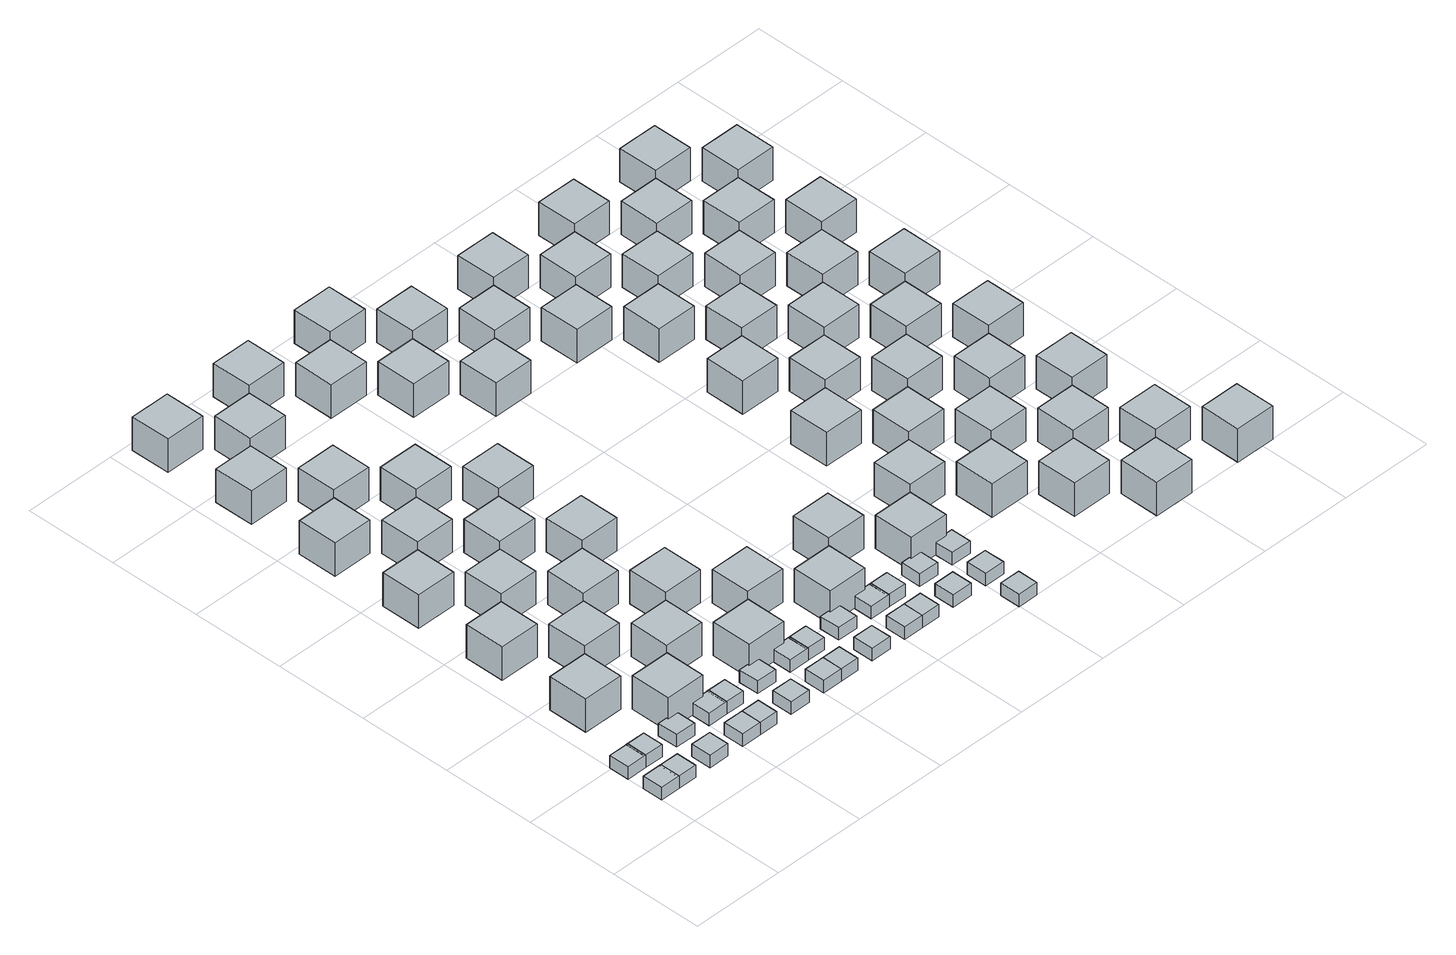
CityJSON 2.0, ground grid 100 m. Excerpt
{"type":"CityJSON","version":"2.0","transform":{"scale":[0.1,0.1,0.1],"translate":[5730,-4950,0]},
"CityObjects":{
"object1":{"type":"GenericCityObject","geometry":[{"type":"Solid","lod":"1","boundaries":[[[[0,1,2,3]],[[4,5,1,0]],[[5,6,2,1]],[[6,7,3,2]],[[7,4,0,3]],[[7,6,5,4]]]]}]},
"object2":{"type":"GenericCityObject","geometry":[{"type":"Solid","lod":"1","boundaries":[[[[8,9,10,11]],[[12,13,9,8]],[[13,14,10,9]],[[14,15,11,10]],[[15,12,8,11]],[[15,14,13,12]]]]}]},
"object3":{"type":"GenericCityObject","geometry":[{"type":"Solid","lod":"1","boundaries":[[[[16,17,18,19]],[[20,21,17,16]],[[21,22,18,17]],[[22,23,19,18]],[[23,20,16,19]],[[23,22,21,20]]]]}]},
"object4":{"type":"GenericCityObject","geometry":[{"type":"Solid","lod":"1","boundaries":[[[[24,25,26,27]],[[28,29,25,24]],[[29,30,26,25]],[[30,31,27,26]],[[31,28,24,27]],[[31,30,29,28]]]]}]},
"object5":{"type":"GenericCityObject","geometry":[{"type":"Solid","lod":"1","boundaries":[[[[32,33,34,35]],[[36,37,33,32]],[[37,38,34,33]],[[38,39,35,34]],[[39,36,32,35]],[[39,38,37,36]]]]}]},
"object6":{"type":"GenericCityObject","geometry":[{"type":"Solid","lod":"1","boundaries":[[[[40,41,42,43]],[[44,45,41,40]],[[45,46,42,41]],[[46,47,43,42]],[[47,44,40,43]],[[47,46,45,44]]]]}]},
"object7":{"type":"GenericCityObject","geometry":[{"type":"Solid","lod":"1","boundaries":[[[[48,49,50,51]],[[52,53,49,48]],[[53,54,50,49]],[[54,55,51,50]],[[55,52,48,51]],[[55,54,53,52]]]]}]},
"object8":{"type":"GenericCityObject","geometry":[{"type":"Solid","lod":"1","boundaries":[[[[56,57,58,59]],[[60,61,57,56]],[[61,62,58,57]],[[62,63,59,58]],[[63,60,56,59]],[[63,62,61,60]]]]}]},
"object9":{"type":"GenericCityObject","geometry":[{"type":"Solid","lod":"1","boundaries":[[[[64,65,66,67]],[[68,69,65,64]],[[69,70,66,65]],[[70,71,67,66]],[[71,68,64,67]],[[71,70,69,68]]]]}]},
"object10":{"type":"GenericCityObject","geometry":[{"type":"Solid","lod":"1","boundaries":[[[[72,73,74,75]],[[76,77,73,72]],[[77,78,74,73]],[[78,79,75,74]],[[79,76,72,75]],[[79,78,77,76]]]]}]},
"object11":{"type":"GenericCityObject","geometry":[{"type":"Solid","lod":"1","boundaries":[[[[80,81,82,83]],[[84,85,81,80]],[[85,86,82,81]],[[86,87,83,82]],[[87,84,80,83]],[[87,86,85,84]]]]}]},
"object12":{"type":"GenericCityObject","geometry":[{"type":"Solid","lod":"1","boundaries":[[[[88,89,90,91]],[[92,93,89,88]],[[93,94,90,89]],[[94,95,91,90]],[[95,92,88,91]],[[95,94,93,92]]]]}]},
"object13":{"type":"GenericCityObject","geometry":[{"type":"Solid","lod":"1","boundaries":[[[[96,97,98,99]],[[100,101,97,96]],[[101,102,98,97]],[[102,103,99,98]],[[103,100,96,99]],[[103,102,101,100]]]]}]},
"object14":{"type":"GenericCityObject","geometry":[{"type":"Solid","lod":"1","boundaries":[[[[104,105,106,107]],[[108,109,105,104]],[[109,110,106,105]],[[110,111,107,106]],[[111,108,104,107]],[[111,110,109,108]]]]}]},
"object15":{"type":"GenericCityObject","geometry":[{"type":"Solid","lod":"1","boundaries":[[[[112,113,114,115]],[[116,117,113,112]],[[117,118,114,113]],[[118,119,115,114]],[[119,116,112,115]],[[119,118,117,116]]]]}]},
"object16":{"type":"GenericCityObject","geometry":[{"type":"Solid","lod":"1","boundaries":[[[[120,121,122,123]],[[124,125,121,120]],[[125,126,122,121]],[[126,127,123,122]],[[127,124,120,123]],[[127,126,125,124]]]]}]},
"object17":{"type":"GenericCityObject","geometry":[{"type":"Solid","lod":"1","boundaries":[[[[128,129,130,131]],[[132,133,129,128]],[[133,134,130,129]],[[134,135,131,130]],[[135,132,128,131]],[[135,134,133,132]]]]}]},
"object18":{"type":"GenericCityObject","geometry":[{"type":"Solid","lod":"1","boundaries":[[[[136,137,138,139]],[[140,141,137,136]],[[141,142,138,137]],[[142,143,139,138]],[[143,140,136,139]],[[143,142,141,140]]]]}]},
"object19":{"type":"GenericCityObject","geometry":[{"type":"Solid","lod":"1","boundaries":[[[[144,145,146,147]],[[148,149,145,144]],[[149,150,146,145]],[[150,151,147,146]],[[151,148,144,147]],[[151,150,149,148]]]]}]},
"object20":{"type":"GenericCityObject","geometry":[{"type":"Solid","lod":"1","boundaries":[[[[152,153,154,155]],[[156,157,153,152]],[[157,158,154,153]],[[158,159,155,154]],[[159,156,152,155]],[[159,158,157,156]]]]}]},
"object21":{"type":"GenericCityObject","geometry":[{"type":"Solid","lod":"1","boundaries":[[[[160,161,162,163]],[[164,165,161,160]],[[165,166,162,161]],[[166,167,163,162]],[[167,164,160,163]],[[167,166,165,164]]]]}]},
"object22":{"type":"GenericCityObject","geometry":[{"type":"Solid","lod":"1","boundaries":[[[[168,169,170,171]],[[172,173,169,168]],[[173,174,170,169]],[[174,175,171,170]],[[175,172,168,171]],[[175,174,173,172]]]]}]},
"object23":{"type":"GenericCityObject","geometry":[{"type":"Solid","lod":"1","boundaries":[[[[176,177,178,179]],[[180,181,177,176]],[[181,182,178,177]],[[182,183,179,178]],[[183,180,176,179]],[[183,182,181,180]]]]}]},
"object24":{"type":"GenericCityObject","geometry":[{"type":"Solid","lod":"1","boundaries":[[[[184,185,186,187]],[[188,189,185,184]],[[189,190,186,185]],[[190,191,187,186]],[[191,188,184,187]],[[191,190,189,188]]]]}]},
"object25":{"type":"GenericCityObject","geometry":[{"type":"Solid","lod":"1","boundaries":[[[[192,193,194,195]],[[196,197,193,192]],[[197,198,194,193]],[[198,199,195,194]],[[199,196,192,195]],[[199,198,197,196]]]]}]},
"object26":{"type":"GenericCityObject","geometry":[{"type":"Solid","lod":"1","boundaries":[[[[200,201,202,203]],[[204,205,201,200]],[[205,206,202,201]],[[206,207,203,202]],[[207,204,200,203]],[[207,206,205,204]]]]}]},
"object27":{"type":"GenericCityObject","geometry":[{"type":"Solid","lod":"1","boundaries":[[[[208,209,210,211]],[[212,213,209,208]],[[213,214,210,209]],[[214,215,211,210]],[[215,212,208,211]],[[215,214,213,212]]]]}]},
"object28":{"type":"GenericCityObject","geometry":[{"type":"Solid","lod":"1","boundaries":[[[[216,217,218,219]],[[220,221,217,216]],[[221,222,218,217]],[[222,223,219,218]],[[223,220,216,219]],[[223,222,221,220]]]]}]},
"object29":{"type":"GenericCityObject","geometry":[{"type":"Solid","lod":"1","boundaries":[[[[224,225,226,227]],[[228,229,225,224]],[[229,230,226,225]],[[230,231,227,226]],[[231,228,224,227]],[[231,230,229,228]]]]}]},
"object30":{"type":"GenericCityObject","geometry":[{"type":"Solid","lod":"1","boundaries":[[[[232,233,234,235]],[[236,237,233,232]],[[237,238,234,233]],[[238,239,235,234]],[[239,236,232,235]],[[239,238,237,236]]]]}]},
"object31":{"type":"GenericCityObject","geometry":[{"type":"Solid","lod":"1","boundaries":[[[[240,241,242,243]],[[244,245,241,240]],[[245,246,242,241]],[[246,247,243,242]],[[247,244,240,243]],[[247,246,245,244]]]]}]},
"object32":{"type":"GenericCityObject","geometry":[{"type":"Solid","lod":"1","boundaries":[[[[248,249,250,251]],[[252,253,249,248]],[[253,254,250,249]],[[254,255,251,250]],[[255,252,248,251]],[[255,254,253,252]]]]}]},
"object33":{"type":"GenericCityObject","geometry":[{"type":"Solid","lod":"1","boundaries":[[[[256,257,258,259]],[[260,261,257,256]],[[261,262,258,257]],[[262,263,259,258]],[[263,260,256,259]],[[263,262,261,260]]]]}]},
"object34":{"type":"GenericCityObject","geometry":[{"type":"Solid","lod":"1","boundaries":[[[[264,265,266,267]],[[268,269,265,264]],[[269,270,266,265]],[[270,271,267,266]],[[271,268,264,267]],[[271,270,269,268]]]]}]},
"object35":{"type":"GenericCityObject","geometry":[{"type":"Solid","lod":"1","boundaries":[[[[272,273,274,275]],[[276,277,273,272]],[[277,278,274,273]],[[278,279,275,274]],[[279,276,272,275]],[[279,278,277,276]]]]}]},
"object36":{"type":"GenericCityObject","geometry":[{"type":"Solid","lod":"1","boundaries":[[[[280,281,282,283]],[[284,285,281,280]],[[285,286,282,281]],[[286,287,283,282]],[[287,284,280,283]],[[287,286,285,284]]]]}]},
"object37":{"type":"GenericCityObject","geometry":[{"type":"Solid","lod":"1","boundaries":[[[[288,289,290,291]],[[292,293,289,288]],[[293,294,290,289]],[[294,295,291,290]],[[295,292,288,291]],[[295,294,293,292]]]]}]},
"object38":{"type":"GenericCityObject","geometry":[{"type":"Solid","lod":"1","boundaries":[[[[296,297,298,299]],[[300,301,297,296]],[[301,302,298,297]],[[302,303,299,298]],[[303,300,296,299]],[[303,302,301,300]]]]}]},
"object39":{"type":"GenericCityObject","geometry":[{"type":"Solid","lod":"1","boundaries":[[[[304,305,306,307]],[[308,309,305,304]],[[309,310,306,305]],[[310,311,307,306]],[[311,308,304,307]],[[311,310,309,308]]]]}]},
"object40":{"type":"GenericCityObject","geometry":[{"type":"Solid","lod":"1","boundaries":[[[[312,313,314,315]],[[316,317,313,312]],[[317,318,314,313]],[[318,319,315,314]],[[319,316,312,315]],[[319,318,317,316]]]]}]},
"object41":{"type":"GenericCityObject","geometry":[{"type":"Solid","lod":"1","boundaries":[[[[320,321,322,323]],[[324,325,321,320]],[[325,326,322,321]],[[326,327,323,322]],[[327,324,320,323]],[[327,326,325,324]]]]}]},
"object42":{"type":"GenericCityObject","geometry":[{"type":"Solid","lod":"1","boundaries":[[[[328,329,330,331]],[[332,333,329,328]],[[333,334,330,329]],[[334,335,331,330]],[[335,332,328,331]],[[335,334,333,332]]]]}]},
"object43":{"type":"GenericCityObject","geometry":[{"type":"Solid","lod":"1","boundaries":[[[[336,337,338,339]],[[340,341,337,336]],[[341,342,338,337]],[[342,343,339,338]],[[343,340,336,339]],[[343,342,341,340]]]]}]},
"object44":{"type":"GenericCityObject","geometry":[{"type":"Solid","lod":"1","boundaries":[[[[344,345,346,347]],[[348,349,345,344]],[[349,350,346,345]],[[350,351,347,346]],[[351,348,344,347]],[[351,350,349,348]]]]}]},
"object45":{"type":"GenericCityObject","geometry":[{"type":"Solid","lod":"1","boundaries":[[[[352,353,354,355]],[[356,357,353,352]],[[357,358,354,353]],[[358,359,355,354]],[[359,356,352,355]],[[359,358,357,356]]]]}]},
"object46":{"type":"GenericCityObject","geometry":[{"type":"Solid","lod":"1","boundaries":[[[[360,361,362,363]],[[364,365,361,360]],[[365,366,362,361]],[[366,367,363,362]],[[367,364,360,363]],[[367,366,365,364]]]]}]},
"object47":{"type":"GenericCityObject","geometry":[{"type":"Solid","lod":"1","boundaries":[[[[368,369,370,371]],[[372,373,369,368]],[[373,374,370,369]],[[374,375,371,370]],[[375,372,368,371]],[[375,374,373,372]]]]}]},
"object48":{"type":"GenericCityObject","geometry":[{"type":"Solid","lod":"1","boundaries":[[[[376,377,378,379]],[[380,381,377,376]],[[381,382,378,377]],[[382,383,379,378]],[[383,380,376,379]],[[383,382,381,380]]]]}]},
"object49":{"type":"GenericCityObject","geometry":[{"type":"Solid","lod":"1","boundaries":[[[[384,385,386,387]],[[388,389,385,384]],[[389,390,386,385]],[[390,391,387,386]],[[391,388,384,387]],[[391,390,389,388]]]]}]},
"object50":{"type":"GenericCityObject","geometry":[{"type":"Solid","lod":"1","boundaries":[[[[392,393,394,395]],[[396,397,393,392]],[[397,398,394,393]],[[398,399,395,394]],[[399,396,392,395]],[[399,398,397,396]]]]}]},
"object51":{"type":"GenericCityObject","geometry":[{"type":"Solid","lod":"1","boundaries":[[[[400,401,402,403]],[[404,405,401,400]],[[405,406,402,401]],[[406,407,403,402]],[[407,404,400,403]],[[407,406,405,404]]]]}]},
"object52":{"type":"GenericCityObject","geometry":[{"type":"Solid","lod":"1","boundaries":[[[[408,409,410,411]],[[412,413,409,408]],[[413,414,410,409]],[[414,415,411,410]],[[415,412,408,411]],[[415,414,413,412]]]]}]},
"object53":{"type":"GenericCityObject","geometry":[{"type":"Solid","lod":"1","boundaries":[[[[416,417,418,419]],[[420,421,417,416]],[[421,422,418,417]],[[422,423,419,418]],[[423,420,416,419]],[[423,422,421,420]]]]}]},
"object54":{"type":"GenericCityObject","geometry":[{"type":"Solid","lod":"1","boundaries":[[[[424,425,426,427]],[[428,429,425,424]],[[429,430,426,425]],[[430,431,427,426]],[[431,428,424,427]],[[431,430,429,428]]]]}]},
"object55":{"type":"GenericCityObject","geometry":[{"type":"Solid","lod":"1","boundaries":[[[[432,433,434,435]],[[436,437,433,432]],[[437,438,434,433]],[[438,439,435,434]],[[439,436,432,435]],[[439,438,437,436]]]]}]},
"object56":{"type":"GenericCityObject","geometry":[{"type":"Solid","lod":"1","boundaries":[[[[440,441,442,443]],[[444,445,441,440]],[[445,446,442,441]],[[446,447,443,442]],[[447,444,440,443]],[[447,446,445,444]]]]}]},
"object57":{"type":"GenericCityObject","geometry":[{"type":"Solid","lod":"1","boundaries":[[[[448,449,450,451]],[[452,453,449,448]],[[453,454,450,449]],[[454,455,451,450]],[[455,452,448,451]],[[455,454,453,452]]]]}]},
"object58":{"type":"GenericCityObject","geometry":[{"type":"Solid","lod":"1","boundaries":[[[[456,457,458,459]],[[460,461,457,456]],[[461,462,458,457]],[[462,463,459,458]],[[463,460,456,459]],[[463,462,461,460]]]]}]},
"object59":{"type":"GenericCityObject","geometry":[{"type":"Solid","lod":"1","boundaries":[[[[464,465,466,467]],[[468,469,465,464]],[[469,470,466,465]],[[470,471,467,466]],[[471,468,464,467]],[[471,470,469,468]]]]}]},
"object60":{"type":"GenericCityObject","geometry":[{"type":"Solid","lod":"1","boundaries":[[[[472,473,474,475]],[[476,477,473,472]],[[477,478,474,473]],[[478,479,475,474]],[[479,476,472,475]],[[479,478,477,476]]]]}]},
"object61":{"type":"GenericCityObject","geometry":[{"type":"Solid","lod":"1","boundaries":[[[[480,481,482,483]],[[484,485,481,480]],[[485,486,482,481]],[[486,487,483,482]],[[487,484,480,483]],[[487,486,485,484]]]]}]},
"object62":{"type":"GenericCityObject","geometry":[{"type":"Solid","lod":"1","boundaries":[[[[488,489,490,491]],[[492,493,489,488]],[[493,494,490,489]],[[494,495,491,490]],[[495,492,488,491]],[[495,494,493,492]]]]}]},
"object63":{"type":"GenericCityObject","geometry":[{"type":"Solid","lod":"1","boundaries":[[[[496,497,498,499]],[[500,501,497,496]],[[501,502,498,497]],[[502,503,499,498]],[[503,500,496,499]],[[503,502,501,500]]]]}]},
"object64":{"type":"GenericCityObject","geometry":[{"type":"Solid","lod":"1","boundaries":[[[[504,505,506,507]],[[508,509,505,504]],[[509,510,506,505]],[[510,511,507,506]],[[511,508,504,507]],[[511,510,509,508]]]]}]},
"object65":{"type":"GenericCityObject","geometry":[{"type":"Solid","lod":"1","boundaries":[[[[512,513,514,515]],[[516,517,513,512]],[[517,518,514,513]],[[518,519,515,514]],[[519,516,512,515]],[[519,518,517,516]]]]}]},
"object66":{"type":"GenericCityObject","geometry":[{"type":"Solid","lod":"1","boundaries":[[[[520,521,522,523]],[[524,525,521,520]],[[525,526,522,521]],[[526,527,523,522]],[[527,524,520,523]],[[527,526,525,524]]]]}]},
"object67":{"type":"GenericCityObject","geometry":[{"type":"Solid","lod":"1","boundaries":[[[[528,529,530,531]],[[532,533,529,528]],[[533,534,530,529]],[[534,535,531,530]],[[535,532,528,531]],[[535,534,533,532]]]]}]},
"object68":{"type":"GenericCityObject","geometry":[{"type":"Solid","lod":"1","boundaries":[[[[536,537,538,539]],[[540,541,537,536]],[[541,542,538,537]],[[542,543,539,538]],[[543,540,536,539]],[[543,542,541,540]]]]}]},
"object69":{"type":"GenericCityObject","geometry":[{"type":"Solid","lod":"1","boundaries":[[[[544,545,546,547]],[[548,549,545,544]],[[549,550,546,545]],[[550,551,547,546]],[[551,548,544,547]],[[551,550,549,548]]]]}]},
"object70":{"type":"GenericCityObject","geometry":[{"type":"Solid","lod":"1","boundaries":[[[[552,553,554,555]],[[556,557,553,552]],[[557,558,554,553]],[[558,559,555,554]],[[559,556,552,555]],[[559,558,557,556]]]]}]},
"object71":{"type":"GenericCityObject","geometry":[{"type":"Solid","lod":"1","boundaries":[[[[560,561,562,563]],[[564,565,561,560]],[[565,566,562,561]],[[566,567,563,562]],[[567,564,560,563]],[[567,566,565,564]]]]}]},
"object72":{"type":"GenericCityObject","geometry":[{"type":"Solid","lod":"1","boundaries":[[[[568,569,570,571]],[[572,573,569,568]],[[573,574,570,569]],[[574,575,571,570]],[[575,572,568,571]],[[575,574,573,572]]]]}]},
"object73":{"type":"GenericCityObject","geometry":[{"type":"Solid","lod":"1","boundaries":[[[[576,577,578,579]],[[580,581,577,576]],[[581,582,578,577]],[[582,583,579,578]],[[583,580,576,579]],[[583,582,581,580]]]]}]},
"object74":{"type":"GenericCityObject","geometry":[{"type":"Solid","lod":"1","boundaries":[[[[584,585,586,587]],[[588,589,585,584]],[[589,590,586,585]],[[590,591,587,586]],[[591,588,584,587]],[[591,590,589,588]]]]}]},
"object75":{"type":"GenericCityObject","geometry":[{"type":"Solid","lod":"1","boundaries":[[[[592,593,594,595]],[[596,597,593,592]],[[597,598,594,593]],[[598,599,595,594]],[[599,596,592,595]],[[599,598,597,596]]]]}]},
"object76":{"type":"GenericCityObject","geometry":[{"type":"Solid","lod":"1","boundaries":[[[[600,601,602,603]],[[604,605,601,600]],[[605,606,602,601]],[[606,607,603,602]],[[607,604,600,603]],[[607,606,605,604]]]]}]},
"object77":{"type":"GenericCityObject","geometry":[{"type":"Solid","lod":"1","boundaries":[[[[608,609,610,611]],[[612,613,609,608]],[[613,614,610,609]],[[614,615,611,610]],[[615,612,608,611]],[[615,614,613,612]]]]}]},
"object78":{"type":"GenericCityObject","geometry":[{"type":"Solid","lod":"1","boundaries":[[[[616,617,618,619]],[[620,621,617,616]],[[621,622,618,617]],[[622,623,619,618]],[[623,620,616,619]],[[623,622,621,620]]]]}]},
"object79":{"type":"GenericCityObject","geometry":[{"type":"Solid","lod":"1","boundaries":[[[[624,625,626,627]],[[628,629,625,624]],[[629,630,626,625]],[[630,631,627,626]],[[631,628,624,627]],[[631,630,629,628]]]]}]},
"object80":{"type":"GenericCityObject","geometry":[{"type":"Solid","lod":"1","boundaries":[[[[632,633,634,635]],[[636,637,633,632]],[[637,638,634,633]],[[638,639,635,634]],[[639,636,632,635]],[[639,638,637,636]]]]}]},
"object81":{"type":"GenericCityObject","geometry":[{"type":"Solid","lod":"1","boundaries":[[[[640,641,642,643]],[[644,645,641,640]],[[645,646,642,641]],[[646,647,643,642]],[[647,644,640,643]],[[647,646,645,644]]]]}]},
"object82":{"type":"GenericCityObject","geometry":[{"type":"Solid","lod":"1","boundaries":[[[[648,649,650,651]],[[652,653,649,648]],[[653,654,650,649]],[[654,655,651,650]],[[655,652,648,651]],[[655,654,653,652]]]]}]},
"object83":{"type":"GenericCityObject","geometry":[{"type":"Solid","lod":"1","boundaries":[[[[656,657,658,659]],[[660,661,657,656]],[[661,662,658,657]],[[662,663,659,658]],[[663,660,656,659]],[[663,662,661,660]]]]}]},
"object84":{"type":"GenericCityObject","geometry":[{"type":"Solid","lod":"1","boundaries":[[[[664,665,666,667]],[[668,669,665,664]],[[669,670,666,665]],[[670,671,667,666]],[[671,668,664,667]],[[671,670,669,668]]]]}]},
"object85":{"type":"GenericCityObject","geometry":[{"type":"Solid","lod":"1","boundaries":[[[[672,673,674,675]],[[676,677,673,672]],[[677,678,674,673]],[[678,679,675,674]],[[679,676,672,675]],[[679,678,677,676]]]]}]},
"object86":{"type":"GenericCityObject","geometry":[{"type":"Solid","lod":"1","boundaries":[[[[680,681,682,683]],[[684,685,681,680]],[[685,686,682,681]],[[686,687,683,682]],[[687,684,680,683]],[[687,686,685,684]]]]}]},
"object87":{"type":"GenericCityObject","geometry":[{"type":"Solid","lod":"1","boundaries":[[[[688,689,690,691]],[[692,693,689,688]],[[693,694,690,689]],[[694,695,691,690]],[[695,692,688,691]],[[695,694,693,692]]]]}]},
"object88":{"type":"GenericCityObject","geometry":[{"type":"Solid","lod":"1","boundaries":[[[[696,697,698,699]],[[700,701,697,696]],[[701,702,698,697]],[[702,703,699,698]],[[703,700,696,699]],[[703,702,701,700]]]]}]},
"object89":{"type":"GenericCityObject","geometry":[{"type":"Solid","lod":"1","boundaries":[[[[704,705,706,707]],[[708,709,705,704]],[[709,710,706,705]],[[710,711,707,706]],[[711,708,704,707]],[[711,710,709,708]]]]}]},
"object90":{"type":"GenericCityObject","geometry":[{"type":"Solid","lod":"1","boundaries":[[[[712,713,714,715]],[[716,717,713,712]],[[717,718,714,713]],[[718,719,715,714]],[[719,716,712,715]],[[719,718,717,716]]]]}]},
"object91":{"type":"GenericCityObject","geometry":[{"type":"Solid","lod":"1","boundaries":[[[[720,721,722,723]],[[724,725,721,720]],[[725,726,722,721]],[[726,727,723,722]],[[727,724,720,723]],[[727,726,725,724]]]]}]}
},
"vertices":[
[0,400,0],[220,400,0],[220,620,0],[0,620,0],[0,400,140],[220,400,140],[220,620,140],[0,620,140],
[0,800,0],[220,800,0],[220,1020,0],[0,1020,0],[0,800,140],[220,800,140],[220,1020,140],[0,1020,140],
[200,400,0],[420,400,0],[420,620,0],[200,620,0],[200,400,140],[420,400,140],[420,620,140],[200,620,140],
[200,800,0],[420,800,0],[420,1020,0],[200,1020,0],[200,800,140],[420,800,140],[420,1020,140],[200,1020,140],
[600,400,0],[820,400,0],[820,620,0],[600,620,0],[600,400,140],[820,400,140],[820,620,140],[600,620,140],
[200,1500,0],[629,1500,0],[629,1929,0],[200,1929,0],[200,1500,375],[629,1500,375],[629,1929,375],[200,1929,375],
[600,800,0],[820,800,0],[820,1020,0],[600,1020,0],[600,800,140],[820,800,140],[820,1020,140],[600,1020,140],
[200,2500,0],[629,2500,0],[629,2929,0],[200,2929,0],[200,2500,375],[629,2500,375],[629,2929,375],[200,2929,375],
[1000,400,0],[1220,400,0],[1220,620,0],[1000,620,0],[1000,400,140],[1220,400,140],[1220,620,140],[1000,620,140],
[700,1000,0],[1129,1000,0],[1129,1429,0],[700,1429,0],[700,1000,375],[1129,1000,375],[1129,1429,375],[700,1429,375],
[1000,800,0],[1220,800,0],[1220,1020,0],[1000,1020,0],[1000,800,140],[1220,800,140],[1220,1020,140],[1000,1020,140],
[1200,400,0],[1420,400,0],[1420,620,0],[1200,620,0],[1200,400,140],[1420,400,140],[1420,620,140],[1200,620,140],
[200,3500,0],[629,3500,0],[629,3929,0],[200,3929,0],[200,3500,375],[629,3500,375],[629,3929,375],[200,3929,375],
[700,2000,0],[1129,2000,0],[1129,2429,0],[700,2429,0],[700,2000,375],[1129,2000,375],[1129,2429,375],[700,2429,375],
[1200,800,0],[1420,800,0],[1420,1020,0],[1200,1020,0],[1200,800,140],[1420,800,140],[1420,1020,140],[1200,1020,140],
[200,4500,0],[629,4500,0],[629,4929,0],[200,4929,0],[200,4500,375],[629,4500,375],[629,4929,375],[200,4929,375],
[1600,400,0],[1820,400,0],[1820,620,0],[1600,620,0],[1600,400,140],[1820,400,140],[1820,620,140],[1600,620,140],
[700,3000,0],[1129,3000,0],[1129,3429,0],[700,3429,0],[700,3000,375],[1129,3000,375],[1129,3429,375],[700,3429,375],
[1200,1500,0],[1629,1500,0],[1629,1929,0],[1200,1929,0],[1200,1500,375],[1629,1500,375],[1629,1929,375],[1200,1929,375],
[1600,800,0],[1820,800,0],[1820,1020,0],[1600,1020,0],[1600,800,140],[1820,800,140],[1820,1020,140],[1600,1020,140],
[200,5500,0],[629,5500,0],[629,5929,0],[200,5929,0],[200,5500,375],[629,5500,375],[629,5929,375],[200,5929,375],
[700,4000,0],[1129,4000,0],[1129,4429,0],[700,4429,0],[700,4000,375],[1129,4000,375],[1129,4429,375],[700,4429,375],
[1200,2500,0],[1629,2500,0],[1629,2929,0],[1200,2929,0],[1200,2500,375],[1629,2500,375],[1629,2929,375],[1200,2929,375],
[2000,400,0],[2220,400,0],[2220,620,0],[2000,620,0],[2000,400,140],[2220,400,140],[2220,620,140],[2000,620,140],
[1700,1000,0],[2129,1000,0],[2129,1429,0],[1700,1429,0],[1700,1000,375],[2129,1000,375],[2129,1429,375],[1700,1429,375],
[2000,800,0],[2220,800,0],[2220,1020,0],[2000,1020,0],[2000,800,140],[2220,800,140],[2220,1020,140],[2000,1020,140],
[200,6500,0],[629,6500,0],[629,6929,0],[200,6929,0],[200,6500,375],[629,6500,375],[629,6929,375],[200,6929,375],
[2200,400,0],[2420,400,0],[2420,620,0],[2200,620,0],[2200,400,140],[2420,400,140],[2420,620,140],[2200,620,140],
[700,5000,0],[1129,5000,0],[1129,5429,0],[700,5429,0],[700,5000,375],[1129,5000,375],[1129,5429,375],[700,5429,375],
[1200,3500,0],[1629,3500,0],[1629,3929,0],[1200,3929,0],[1200,3500,375],[1629,3500,375],[1629,3929,375],[1200,3929,375],
[1700,2000,0],[2129,2000,0],[2129,2429,0],[1700,2429,0],[1700,2000,375],[2129,2000,375],[2129,2429,375],[1700,2429,375],
[2200,800,0],[2420,800,0],[2420,1020,0],[2200,1020,0],[2200,800,140],[2420,800,140],[2420,1020,140],[2200,1020,140],
[700,6000,0],[1129,6000,0],[1129,6429,0],[700,6429,0],[700,6000,375],[1129,6000,375],[1129,6429,375],[700,6429,375],
[1200,4500,0],[1629,4500,0],[1629,4929,0],[1200,4929,0],[1200,4500,375],[1629,4500,375],[1629,4929,375],[1200,4929,375],
[2600,400,0],[2820,400,0],[2820,620,0],[2600,620,0],[2600,400,140],[2820,400,140],[2820,620,140],[2600,620,140],
[1700,3000,0],[2129,3000,0],[2129,3429,0],[1700,3429,0],[1700,3000,375],[2129,3000,375],[2129,3429,375],[1700,3429,375],
[2200,1500,0],[2629,1500,0],[2629,1929,0],[2200,1929,0],[2200,1500,375],[2629,1500,375],[2629,1929,375],[2200,1929,375],
[2600,800,0],[2820,800,0],[2820,1020,0],[2600,1020,0],[2600,800,140],[2820,800,140],[2820,1020,140],[2600,1020,140],
[1700,4000,0],[2129,4000,0],[2129,4429,0],[1700,4429,0],[1700,4000,375],[2129,4000,375],[2129,4429,375],[1700,4429,375],
[3000,400,0],[3220,400,0],[3220,620,0],[3000,620,0],[3000,400,140],[3220,400,140],[3220,620,140],[3000,620,140],
[2700,1000,0],[3129,1000,0],[3129,1429,0],[2700,1429,0],[2700,1000,375],[3129,1000,375],[3129,1429,375],[2700,1429,375],
[3000,800,0],[3220,800,0],[3220,1020,0],[3000,1020,0],[3000,800,140],[3220,800,140],[3220,1020,140],[3000,1020,140],
[1200,6500,0],[1629,6500,0],[1629,6929,0],[1200,6929,0],[1200,6500,375],[1629,6500,375],[1629,6929,375],[1200,6929,375],
[3200,400,0],[3420,400,0],[3420,620,0],[3200,620,0],[3200,400,140],[3420,400,140],[3420,620,140],[3200,620,140],
[3200,800,0],[3420,800,0],[3420,1020,0],[3200,1020,0],[3200,800,140],[3420,800,140],[3420,1020,140],[3200,1020,140],
[1700,6000,0],[2129,6000,0],[2129,6429,0],[1700,6429,0],[1700,6000,375],[2129,6000,375],[2129,6429,375],[1700,6429,375],
[3600,400,0],[3820,400,0],[3820,620,0],[3600,620,0],[3600,400,140],[3820,400,140],[3820,620,140],[3600,620,140],
[3200,1500,0],[3629,1500,0],[3629,1929,0],[3200,1929,0],[3200,1500,375],[3629,1500,375],[3629,1929,375],[3200,1929,375],
[3600,800,0],[3820,800,0],[3820,1020,0],[3600,1020,0],[3600,800,140],[3820,800,140],[3820,1020,140],[3600,1020,140],
[2200,5500,0],[2629,5500,0],[2629,5929,0],[2200,5929,0],[2200,5500,375],[2629,5500,375],[2629,5929,375],[2200,5929,375],
[4000,0,0],[4220,0,0],[4220,220,0],[4000,220,0],[4000,0,140],[4220,0,140],[4220,220,140],[4000,220,140],
[4000,400,0],[4220,400,0],[4220,620,0],[4000,620,0],[4000,400,140],[4220,400,140],[4220,620,140],[4000,620,140],
[3700,1000,0],[4129,1000,0],[4129,1429,0],[3700,1429,0],[3700,1000,375],[4129,1000,375],[4129,1429,375],[3700,1429,375],
[4000,800,0],[4220,800,0],[4220,1020,0],[4000,1020,0],[4000,800,140],[4220,800,140],[4220,1020,140],[4000,1020,140],
[2200,6500,0],[2629,6500,0],[2629,6929,0],[2200,6929,0],[2200,6500,375],[2629,6500,375],[2629,6929,375],[2200,6929,375],
[2700,5000,0],[3129,5000,0],[3129,5429,0],[2700,5429,0],[2700,5000,375],[3129,5000,375],[3129,5429,375],[2700,5429,375],
[2700,6000,0],[3129,6000,0],[3129,6429,0],[2700,6429,0],[2700,6000,375],[3129,6000,375],[3129,6429,375],[2700,6429,375],
[4200,1500,0],[4629,1500,0],[4629,1929,0],[4200,1929,0],[4200,1500,375],[4629,1500,375],[4629,1929,375],[4200,1929,375],
[3200,5500,0],[3629,5500,0],[3629,5929,0],[3200,5929,0],[3200,5500,375],[3629,5500,375],[3629,5929,375],[3200,5929,375],
[4200,2500,0],[4629,2500,0],[4629,2929,0],[4200,2929,0],[4200,2500,375],[4629,2500,375],[4629,2929,375],[4200,2929,375],
[4700,1000,0],[5129,1000,0],[5129,1429,0],[4700,1429,0],[4700,1000,375],[5129,1000,375],[5129,1429,375],[4700,1429,375],
[3700,5000,0],[4129,5000,0],[4129,5429,0],[3700,5429,0],[3700,5000,375],[4129,5000,375],[4129,5429,375],[3700,5429,375],
[4200,3500,0],[4629,3500,0],[4629,3929,0],[4200,3929,0],[4200,3500,375],[4629,3500,375],[4629,3929,375],[4200,3929,375],
[4700,2000,0],[5129,2000,0],[5129,2429,0],[4700,2429,0],[4700,2000,375],[5129,2000,375],[5129,2429,375],[4700,2429,375],
[5200,500,0],[5629,500,0],[5629,929,0],[5200,929,0],[5200,500,375],[5629,500,375],[5629,929,375],[5200,929,375],
[3700,6000,0],[4129,6000,0],[4129,6429,0],[3700,6429,0],[3700,6000,375],[4129,6000,375],[4129,6429,375],[3700,6429,375],
[4200,4500,0],[4629,4500,0],[4629,4929,0],[4200,4929,0],[4200,4500,375],[4629,4500,375],[4629,4929,375],[4200,4929,375],
[4700,3000,0],[5129,3000,0],[5129,3429,0],[4700,3429,0],[4700,3000,375],[5129,3000,375],[5129,3429,375],[4700,3429,375],
[5200,1500,0],[5629,1500,0],[5629,1929,0],[5200,1929,0],[5200,1500,375],[5629,1500,375],[5629,1929,375],[5200,1929,375],
[5700,0,0],[6129,0,0],[6129,429,0],[5700,429,0],[5700,0,375],[6129,0,375],[6129,429,375],[5700,429,375],
[4200,5500,0],[4629,5500,0],[4629,5929,0],[4200,5929,0],[4200,5500,375],[4629,5500,375],[4629,5929,375],[4200,5929,375],
[4700,4000,0],[5129,4000,0],[5129,4429,0],[4700,4429,0],[4700,4000,375],[5129,4000,375],[5129,4429,375],[4700,4429,375],
[5200,2500,0],[5629,2500,0],[5629,2929,0],[5200,2929,0],[5200,2500,375],[5629,2500,375],[5629,2929,375],[5200,2929,375],
[5700,1000,0],[6129,1000,0],[6129,1429,0],[5700,1429,0],[5700,1000,375],[6129,1000,375],[6129,1429,375],[5700,1429,375],
[4700,5000,0],[5129,5000,0],[5129,5429,0],[4700,5429,0],[4700,5000,375],[5129,5000,375],[5129,5429,375],[4700,5429,375],
[5200,3500,0],[5629,3500,0],[5629,3929,0],[5200,3929,0],[5200,3500,375],[5629,3500,375],[5629,3929,375],[5200,3929,375],
[5700,2000,0],[6129,2000,0],[6129,2429,0],[5700,2429,0],[5700,2000,375],[6129,2000,375],[6129,2429,375],[5700,2429,375],
[6200,500,0],[6629,500,0],[6629,929,0],[6200,929,0],[6200,500,375],[6629,500,375],[6629,929,375],[6200,929,375],
[4700,6000,0],[5129,6000,0],[5129,6429,0],[4700,6429,0],[4700,6000,375],[5129,6000,375],[5129,6429,375],[4700,6429,375],
[5200,4500,0],[5629,4500,0],[5629,4929,0],[5200,4929,0],[5200,4500,375],[5629,4500,375],[5629,4929,375],[5200,4929,375],
[5700,3000,0],[6129,3000,0],[6129,3429,0],[5700,3429,0],[5700,3000,375],[6129,3000,375],[6129,3429,375],[5700,3429,375],
[6200,1500,0],[6629,1500,0],[6629,1929,0],[6200,1929,0],[6200,1500,375],[6629,1500,375],[6629,1929,375],[6200,1929,375],
[6700,0,0],[7129,0,0],[7129,429,0],[6700,429,0],[6700,0,375],[7129,0,375],[7129,429,375],[6700,429,375],
[5200,5500,0],[5629,5500,0],[5629,5929,0],[5200,5929,0],[5200,5500,375],[5629,5500,375],[5629,5929,375],[5200,5929,375],
[5700,4000,0],[6129,4000,0],[6129,4429,0],[5700,4429,0],[5700,4000,375],[6129,4000,375],[6129,4429,375],[5700,4429,375],
[6200,2500,0],[6629,2500,0],[6629,2929,0],[6200,2929,0],[6200,2500,375],[6629,2500,375],[6629,2929,375],[6200,2929,375],
[5700,5000,0],[6129,5000,0],[6129,5429,0],[5700,5429,0],[5700,5000,375],[6129,5000,375],[6129,5429,375],[5700,5429,375],
[6200,3500,0],[6629,3500,0],[6629,3929,0],[6200,3929,0],[6200,3500,375],[6629,3500,375],[6629,3929,375],[6200,3929,375],
[5700,6000,0],[6129,6000,0],[6129,6429,0],[5700,6429,0],[5700,6000,375],[6129,6000,375],[6129,6429,375],[5700,6429,375],
[6200,4500,0],[6629,4500,0],[6629,4929,0],[6200,4929,0],[6200,4500,375],[6629,4500,375],[6629,4929,375],[6200,4929,375],
[6200,5500,0],[6629,5500,0],[6629,5929,0],[6200,5929,0],[6200,5500,375],[6629,5500,375],[6629,5929,375],[6200,5929,375]
]}
